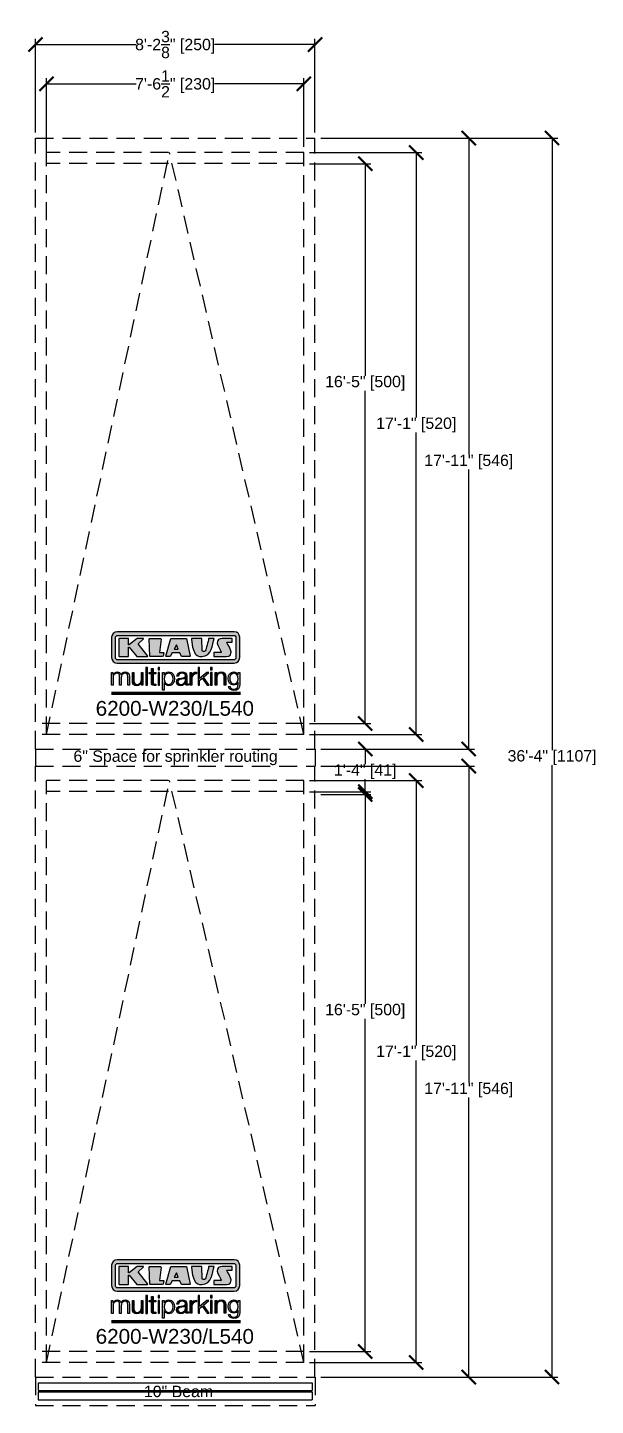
# Model space of a CAD drawing. Extents: x -210816 to 20092, y 4708 to 41486.
# Drawn here: x 17918.3 to 18118.1, y 10100.8 to 10585.7 of the extents above; entities that cross this region are included whole.
import ezdxf

# ---------------------------------------------------------------- set-up
doc = ezdxf.new("R2010")
doc.units = 0
doc.header["$MEASUREMENT"] = 0
doc.linetypes.add('DASHED', pattern=[0.2067, 0.1654, -0.0413])
doc.linetypes.add('HIDDEN', pattern=[9.525, 6.35, -3.175])
doc.layers.get('0').update_dxf_attribs({"linetype": 'CONTINUOUS'})
doc.layers.get('DEFPOINTS').update_dxf_attribs({"linetype": 'CONTINUOUS'})
for name, color, linetype in [('DIM', 6, 'CONTINUOUS'), ('KLAUS', 30, 'CONTINUOUS'), ('LOGO', 7, 'CONTINUOUS')]:
    doc.layers.add(name, color=color, linetype=linetype)
doc.styles.get("Standard").update_dxf_attribs({"font": 'arial.ttf'})
doc.dimstyles.get("Standard").update_dxf_attribs({"dimtxt": 5, "dimasz": 5, "dimexe": 2, "dimexo": 2, "dimgap": 0.09, "dimtad": 0, "dimtih": 1, "dimtoh": 1, "dimdec": 1, "dimzin": 0, "dimdsep": 46, "dimlunit": 4, "dimtxsty": 'Standard', "dimblk": 'ARCHTICK', "dimcen": -0.09, "dimadec": 0, "dimazin": 0, "dimtfac": 1, "dimtdec": 4, "dimtofl": 0, "dimtmove": 0, "dimatfit": 3, "dimldrblk": 'ARCHTICK', "dimfxl": 1, "dimtolj": 1, "dimtzin": 0, "dimarcsym": 0})

# ---------------------------------------------------------------- blocks, each defined once
blk = doc.blocks.new('_ARCHTICK')
at = {"color": 0, "linetype": 'ByBlock', "const_width": 0.15}
blk.add_lwpolyline([(-0.5, -0.5), (0.5, 0.5)], dxfattribs=at)
blk = doc.blocks.new('*D11025')
at = {"layer": 'DEFPOINTS', "color": 0}
for p in [(18015.49, 10541.68), (18015.49, 10336.93), (18055.04, 10336.93)]:
    blk.add_point(p, dxfattribs=at)
at = {"layer": 'DIM', "color": 0, "lineweight": -2}
for p, q in [((18017.49, 10541.68), (18057.04, 10541.68)), ((18055.04, 10541.68), (18055.04, 10448.48)), ((18055.04, 10336.93), (18055.04, 10443.18)), ((18017.49, 10336.93), (18057.04, 10336.93))]:
    blk.add_line(p, q, dxfattribs=at)
at = {"layer": 'DIM', "color": 0, "lineweight": -2, "xscale": 5, "yscale": 5, "zscale": 5}
for p, rotation in [((18055.04, 10541.68), 90), ((18055.04, 10336.93), 270)]:
    blk.add_blockref('_ARCHTICK', p, dxfattribs=dict(at, rotation=rotation))
at = {"layer": 'DIM', "color": 0, "insert": (18055.04, 10445.83), "char_height": 4, "attachment_point": 5}
blk.add_mtext('\\A1;17\'-1" [520]', dxfattribs=at)
blk = doc.blocks.new('*D11026')
at = {"layer": 'DEFPOINTS', "color": 0}
for p in [(18019.42, 10546.8), (18019.42, 10331.8), (18073.53, 10331.8)]:
    blk.add_point(p, dxfattribs=at)
at = {"layer": 'DIM', "color": 0, "lineweight": -2}
for p, q in [((18021.42, 10546.8), (18075.53, 10546.8)), ((18073.53, 10546.8), (18073.53, 10435.43)), ((18073.53, 10331.8), (18073.53, 10430.13)), ((18021.42, 10331.8), (18075.53, 10331.8))]:
    blk.add_line(p, q, dxfattribs=at)
at = {"layer": 'DIM', "color": 0, "lineweight": -2, "xscale": 5, "yscale": 5, "zscale": 5}
for p, rotation in [((18073.53, 10546.8), 90), ((18073.53, 10331.8), 270)]:
    blk.add_blockref('_ARCHTICK', p, dxfattribs=dict(at, rotation=rotation))
at = {"layer": 'DIM', "color": 0, "insert": (18073.53, 10432.78), "char_height": 4, "attachment_point": 5}
blk.add_mtext('\\A1;17\'-11" [546]', dxfattribs=at)
blk = doc.blocks.new('*D11027')
at = {"layer": 'DEFPOINTS', "color": 0}
for p in [(18015.49, 10537.78), (18015.49, 10340.8), (18037.09, 10340.8)]:
    blk.add_point(p, dxfattribs=at)
at = {"layer": 'DIM', "color": 0, "lineweight": -2}
for p, q in [((18017.49, 10537.78), (18039.09, 10537.78)), ((18037.09, 10537.78), (18037.09, 10463.17)), ((18037.09, 10340.8), (18037.09, 10457.86)), ((18017.49, 10340.8), (18039.09, 10340.8))]:
    blk.add_line(p, q, dxfattribs=at)
at = {"layer": 'DIM', "color": 0, "lineweight": -2, "xscale": 5, "yscale": 5, "zscale": 5}
for p, rotation in [((18037.09, 10537.78), 90), ((18037.09, 10340.8), 270)]:
    blk.add_blockref('_ARCHTICK', p, dxfattribs=dict(at, rotation=rotation))
at = {"layer": 'DIM', "color": 0, "insert": (18037.09, 10460.51), "char_height": 4, "attachment_point": 5}
blk.add_mtext('\\A1;16\'-5" [500]', dxfattribs=at)
blk = doc.blocks.new('*D11197')
at = {"layer": 'DEFPOINTS', "color": 0}
for p in [(18015.49, 10320.68), (18015.49, 10115.93), (18055.04, 10115.93)]:
    blk.add_point(p, dxfattribs=at)
at = {"layer": 'DIM', "color": 0, "lineweight": -2}
for p, q in [((18017.49, 10320.68), (18057.04, 10320.68)), ((18055.04, 10320.68), (18055.04, 10227.48)), ((18055.04, 10115.93), (18055.04, 10222.18)), ((18017.49, 10115.93), (18057.04, 10115.93))]:
    blk.add_line(p, q, dxfattribs=at)
at = {"layer": 'DIM', "color": 0, "lineweight": -2, "xscale": 5, "yscale": 5, "zscale": 5}
for p, rotation in [((18055.04, 10320.68), 90), ((18055.04, 10115.93), 270)]:
    blk.add_blockref('_ARCHTICK', p, dxfattribs=dict(at, rotation=rotation))
at = {"layer": 'DIM', "color": 0, "insert": (18055.04, 10224.83), "char_height": 4, "attachment_point": 5}
blk.add_mtext('\\A1;17\'-1" [520]', dxfattribs=at)
blk = doc.blocks.new('*D11198')
at = {"layer": 'DEFPOINTS', "color": 0}
for p in [(18019.42, 10325.8), (18019.42, 10110.8), (18073.53, 10110.8)]:
    blk.add_point(p, dxfattribs=at)
at = {"layer": 'DIM', "color": 0, "lineweight": -2}
for p, q in [((18021.42, 10325.8), (18075.53, 10325.8)), ((18073.53, 10325.8), (18073.53, 10214.43)), ((18073.53, 10110.8), (18073.53, 10209.13)), ((18021.42, 10110.8), (18075.53, 10110.8))]:
    blk.add_line(p, q, dxfattribs=at)
at = {"layer": 'DIM', "color": 0, "lineweight": -2, "xscale": 5, "yscale": 5, "zscale": 5}
for p, rotation in [((18073.53, 10325.8), 90), ((18073.53, 10110.8), 270)]:
    blk.add_blockref('_ARCHTICK', p, dxfattribs=dict(at, rotation=rotation))
at = {"layer": 'DIM', "color": 0, "insert": (18073.53, 10211.78), "char_height": 4, "attachment_point": 5}
blk.add_mtext('\\A1;17\'-11" [546]', dxfattribs=at)
blk = doc.blocks.new('*D11199')
at = {"layer": 'DEFPOINTS', "color": 0}
for p in [(18015.49, 10316.78), (18015.49, 10119.8), (18037.09, 10119.8)]:
    blk.add_point(p, dxfattribs=at)
at = {"layer": 'DIM', "color": 0, "lineweight": -2}
for p, q in [((18017.49, 10316.78), (18039.09, 10316.78)), ((18037.09, 10316.78), (18037.09, 10242.17)), ((18037.09, 10119.8), (18037.09, 10236.86)), ((18017.49, 10119.8), (18039.09, 10119.8))]:
    blk.add_line(p, q, dxfattribs=at)
at = {"layer": 'DIM', "color": 0, "lineweight": -2, "xscale": 5, "yscale": 5, "zscale": 5}
for p, rotation in [((18037.09, 10316.78), 90), ((18037.09, 10119.8), 270)]:
    blk.add_blockref('_ARCHTICK', p, dxfattribs=dict(at, rotation=rotation))
at = {"layer": 'DIM', "color": 0, "insert": (18037.09, 10239.51), "char_height": 4, "attachment_point": 5}
blk.add_mtext('\\A1;16\'-5" [500]', dxfattribs=at)
blk = doc.blocks.new('*D11233')
at = {"layer": 'DEFPOINTS', "color": 0}
for p in [(18019.42, 10546.8), (18019.42, 10110.8), (18102.84, 10110.8)]:
    blk.add_point(p, dxfattribs=at)
at = {"layer": 'DIM', "color": 0, "lineweight": -2}
for p, q in [((18021.42, 10546.8), (18104.84, 10546.8)), ((18102.84, 10546.8), (18102.84, 10331.45)), ((18102.84, 10110.8), (18102.84, 10326.15)), ((18021.42, 10110.8), (18104.84, 10110.8))]:
    blk.add_line(p, q, dxfattribs=at)
at = {"layer": 'DIM', "color": 0, "lineweight": -2, "xscale": 5, "yscale": 5, "zscale": 5}
for p, rotation in [((18102.84, 10546.8), 90), ((18102.84, 10110.8), 270)]:
    blk.add_blockref('_ARCHTICK', p, dxfattribs=dict(at, rotation=rotation))
at = {"layer": 'DIM', "color": 0, "insert": (18102.84, 10328.8), "char_height": 4, "attachment_point": 5}
blk.add_mtext('\\A1;36\'-4" [1107]', dxfattribs=at)
blk = doc.blocks.new('*D11245')
at = {"layer": 'DEFPOINTS', "color": 0}
for p in [(18019.42, 10331.8), (18019.42, 10315.8), (18037.09, 10315.8)]:
    blk.add_point(p, dxfattribs=at)
at = {"layer": 'DIM', "color": 0, "lineweight": -2}
for p, q in [((18021.42, 10331.8), (18039.09, 10331.8)), ((18037.09, 10331.8), (18037.09, 10326.45)), ((18037.09, 10315.8), (18037.09, 10321.15)), ((18021.42, 10315.8), (18039.09, 10315.8))]:
    blk.add_line(p, q, dxfattribs=at)
at = {"layer": 'DIM', "color": 0, "lineweight": -2, "xscale": 5, "yscale": 5, "zscale": 5}
for p, rotation in [((18037.09, 10331.8), 90), ((18037.09, 10315.8), 270)]:
    blk.add_blockref('_ARCHTICK', p, dxfattribs=dict(at, rotation=rotation))
at = {"layer": 'DIM', "color": 0, "insert": (18037.09, 10323.8), "char_height": 4, "attachment_point": 5}
blk.add_mtext('\\A1;1\'-4" [41]', dxfattribs=at)
blk = doc.blocks.new('KLAUS')
at = {"layer": 'LOGO'}
h = blk.add_hatch(color=8, dxfattribs=at)
h.dxf.hatch_style = 2
edge = h.paths.add_edge_path()
edge.add_spline(control_points=[(3.6, 29.09), (2.88, 29.09), (2.3, 28.51), (2.3, 27.8), (2.3, 27.8), (2.3, 16.11), (2.3, 16.11), (2.3, 15.39), (2.88, 14.81), (3.6, 14.81), (3.6, 14.81), (71.16, 14.81), (71.16, 14.81), (71.88, 14.81), (72.46, 15.39), (72.46, 16.11), (72.46, 16.11), (72.46, 27.8), (72.46, 27.8), (72.46, 28.51), (71.88, 29.09), (71.16, 29.09), (71.16, 29.09), (3.6, 29.09), (3.6, 29.09), (3.6, 29.09), (3.6, 29.09), (3.6, 29.09)], knot_values=[0, 0, 0, 0, 1, 1, 1, 2, 2, 2, 3, 3, 3, 4, 4, 4, 5, 5, 5, 6, 6, 6, 7, 7, 7, 8, 8, 8, 9, 9, 9, 9], degree=3, periodic=0)
edge = h.paths.add_edge_path()
edge.add_spline(control_points=[(3.35, 31.23), (3.35, 31.23), (71.47, 31.23), (71.47, 31.23), (73.26, 31.23), (74.71, 29.77), (74.71, 27.99), (74.71, 27.99), (74.71, 16.17), (74.71, 16.17), (74.71, 14.38), (73.26, 12.93), (71.47, 12.93), (71.47, 12.93), (3.35, 12.93), (3.35, 12.93), (1.56, 12.93), (0.11, 14.38), (0.11, 16.17), (0.11, 16.17), (0.11, 27.99), (0.11, 27.99), (0.11, 29.77), (1.56, 31.23), (3.35, 31.23), (3.35, 31.23), (3.35, 31.23), (3.35, 31.23)], knot_values=[0, 0, 0, 0, 1, 1, 1, 2, 2, 2, 3, 3, 3, 4, 4, 4, 5, 5, 5, 6, 6, 6, 7, 7, 7, 8, 8, 8, 9, 9, 9, 9], degree=3, periodic=0)
h = blk.add_hatch(color=8, dxfattribs=at)
h.dxf.hatch_style = 2
edge = h.paths.add_edge_path()
edge.add_spline(control_points=[(4.5, 27.33), (4.5, 27.33), (9.7, 27.33), (9.7, 27.33), (9.84, 27.33), (9.96, 27.22), (9.96, 27.08), (9.96, 27.08), (9.96, 23.69), (9.96, 23.69), (9.96, 23.69), (9.94, 23.64), (10.04, 23.59), (10.14, 23.53), (10.2, 23.57), (10.2, 23.57), (10.2, 23.57), (10.51, 23.75), (10.51, 23.75), (10.51, 23.75), (14.94, 27.33), (14.94, 27.33), (14.94, 27.33), (18.41, 27.33), (18.41, 27.33), (18.41, 27.33), (18.49, 27.33), (18.56, 27.2), (18.65, 27.04), (18.53, 26.91), (18.53, 26.91), (18.53, 26.91), (15.49, 24.11), (15.49, 24.11), (15.49, 24.11), (21.14, 17.06), (21.14, 17.06), (21.14, 17.06), (21.13, 16.91), (21.13, 16.91), (21.08, 16.84), (20.99, 16.82), (20.99, 16.82), (20.99, 16.82), (14.7, 16.82), (14.7, 16.82), (14.7, 16.82), (10.26, 22.17), (10.26, 22.17), (10.26, 22.17), (10.19, 22.24), (10.08, 22.21), (9.97, 22.18), (9.96, 22.11), (9.96, 22.11), (9.96, 22.11), (9.96, 17.08), (9.96, 17.08), (9.96, 16.94), (9.84, 16.82), (9.7, 16.82), (9.7, 16.82), (4.5, 16.82), (4.5, 16.82), (4.36, 16.82), (4.25, 16.94), (4.25, 17.08), (4.25, 17.08), (4.25, 27.08), (4.25, 27.08), (4.25, 27.22), (4.36, 27.33), (4.5, 27.33), (4.5, 27.33), (4.5, 27.33), (4.5, 27.33)], knot_values=[0, 0, 0, 0, 1, 1, 1, 2, 2, 2, 3, 3, 3, 4, 4, 4, 5, 5, 5, 6, 6, 6, 7, 7, 7, 8, 8, 8, 9, 9, 9, 10, 10, 10, 11, 11, 11, 12, 12, 12, 13, 13, 13, 14, 14, 14, 15, 15, 15, 16, 16, 16, 17, 17, 17, 18, 18, 18, 19, 19, 19, 20, 20, 20, 21, 21, 21, 22, 22, 22, 23, 23, 23, 24, 24, 24, 25, 25, 25, 25], degree=3, periodic=0)
h = blk.add_hatch(color=8, dxfattribs=at)
h.dxf.hatch_style = 2
h.paths.add_polyline_path([(22.42, 17.06), (21.97, 27.15), (22.24, 27.33), (28.55, 27.33), (28.86, 26.97), (28.01, 19.08), (30.26, 19.07), (30.44, 18.95), (30.08, 16.95), (29.49, 16.82), (22.6, 16.82)])
h = blk.add_hatch(color=8, dxfattribs=at)
h.paths.add_polyline_path([(36.52, 21.01), (38.93, 21.01), (37.87, 23.57)])
h.paths.add_polyline_path([(34.52, 27.33), (43.65, 27.33), (45.76, 16.94), (45.57, 16.82), (40.83, 16.82), (39.89, 18.95), (35.42, 18.95), (34.27, 16.82), (31.78, 16.82), (31.66, 17)])
h = blk.add_hatch(color=8, dxfattribs=at)
h.dxf.hatch_style = 2
edge = h.paths.add_edge_path()
edge.add_spline(control_points=[(52.69, 27.32), (52.69, 27.32), (52.88, 20.14), (52.88, 20.14), (53.01, 19.89), (53.2, 19.77), (53.43, 19.71), (53.91, 19.59), (54.43, 19.57), (54.64, 20.03), (55.23, 21.34), (56.27, 25.45), (56.6, 27.33), (56.6, 27.33), (59.77, 27.33), (59.77, 27.33), (58.77, 23.9), (58.56, 16.82), (52.63, 16.76), (48.72, 16.72), (48.01, 19.35), (47.27, 22.24), (46.89, 23.68), (46.54, 27.33), (46.54, 27.33), (46.54, 27.33), (52.69, 27.32), (52.69, 27.32), (52.69, 27.32), (52.69, 27.32), (52.69, 27.32)], knot_values=[0, 0, 0, 0, 1, 1, 1, 2, 2, 2, 3, 3, 3, 4, 4, 4, 5, 5, 5, 6, 6, 6, 7, 7, 7, 8, 8, 8, 9, 9, 9, 10, 10, 10, 10], degree=3, periodic=0)
h = blk.add_hatch(color=8, dxfattribs=at)
h.dxf.hatch_style = 2
edge = h.paths.add_edge_path()
edge.add_spline(control_points=[(64.46, 27.33), (64.46, 27.33), (70.31, 27.33), (70.31, 27.33), (70.31, 26.52), (70.31, 26.02), (70.31, 25.12), (70.31, 25.12), (67.3, 25.12), (67.3, 25.12), (67.24, 25.04), (67.25, 25.11), (67.25, 24.91), (67.25, 24.88), (69.73, 20.38), (69.73, 19.57), (69.73, 16.4), (67.22, 16.81), (65.9, 16.82), (65.9, 16.82), (59.59, 16.82), (59.59, 16.82), (59.59, 17.76), (59.59, 18.23), (59.59, 19.14), (59.59, 19.14), (63.75, 19.14), (63.75, 19.14), (63.82, 19.22), (63.81, 19.11), (63.81, 19.31), (63.81, 20.32), (61.58, 23.06), (61.58, 24.63), (61.58, 26.33), (62.83, 27.34), (64.46, 27.33), (64.46, 27.33), (64.46, 27.33), (64.46, 27.33)], knot_values=[0, 0, 0, 0, 1, 1, 1, 2, 2, 2, 3, 3, 3, 4, 4, 4, 5, 5, 5, 6, 6, 6, 7, 7, 7, 8, 8, 8, 9, 9, 9, 10, 10, 10, 11, 11, 11, 12, 12, 12, 13, 13, 13, 13], degree=3, periodic=0)
h = blk.add_hatch(color=30, dxfattribs=at)
h.dxf.hatch_style = 2
h.paths.add_polyline_path([(20.07, 0), (20.99, 0), (20.99, 10.45), (20.07, 10.45)])
h = blk.add_hatch(color=30, dxfattribs=at)
h.dxf.hatch_style = 2
edge = h.paths.add_edge_path()
edge.add_spline(control_points=[(24.22, 9.82), (24.22, 9.82), (23.3, 9.82), (23.3, 9.82), (23.3, 9.82), (23.3, 7.55), (23.3, 7.55), (23.3, 7.55), (21.98, 7.55), (21.98, 7.55), (21.98, 7.55), (21.98, 6.78), (21.98, 6.78), (21.98, 6.78), (23.3, 6.78), (23.3, 6.78), (23.3, 6.78), (23.3, 1.61), (23.3, 1.61), (23.28, 0.32), (23.71, -0.09), (24.94, -0.09), (25.22, -0.09), (25.48, -0.06), (25.76, -0.06), (25.76, -0.06), (25.76, 0.73), (25.76, 0.73), (25.5, 0.7), (25.23, 0.69), (24.97, 0.69), (24.31, 0.73), (24.22, 1.08), (24.22, 1.68), (24.22, 1.68), (24.22, 6.78), (24.22, 6.78), (24.22, 6.78), (25.76, 6.78), (25.76, 6.78), (25.76, 6.78), (25.76, 7.55), (25.76, 7.55), (25.76, 7.55), (24.22, 7.55), (24.22, 7.55), (24.22, 7.55), (24.22, 9.82), (24.22, 9.82), (24.22, 9.82), (24.22, 9.82), (24.22, 9.82)], knot_values=[0, 0, 0, 0, 1, 1, 1, 2, 2, 2, 3, 3, 3, 4, 4, 4, 5, 5, 5, 6, 6, 6, 7, 7, 7, 8, 8, 8, 9, 9, 9, 10, 10, 10, 11, 11, 11, 12, 12, 12, 13, 13, 13, 14, 14, 14, 15, 15, 15, 16, 16, 16, 17, 17, 17, 17], degree=3, periodic=0)
h = blk.add_hatch(color=30, dxfattribs=at)
h.paths.add_polyline_path([(27.1, 0), (28.03, 0), (28.03, 7.55), (27.1, 7.55)])
h.paths.add_polyline_path([(27.1, 8.98), (28.03, 8.98), (28.03, 10.45), (27.1, 10.45)])
h = blk.add_hatch(color=30, dxfattribs=at)
h.dxf.hatch_style = 2
h.paths.add_polyline_path([(50.4, 0), (51.32, 0), (51.32, 2.87), (52.82, 4.11), (55.8, 0), (56.96, 0), (53.52, 4.76), (56.74, 7.55), (55.51, 7.55), (51.32, 3.89), (51.32, 10.45), (50.4, 10.45)])
h = blk.add_hatch(color=30, dxfattribs=at)
h.paths.add_polyline_path([(57.74, 0), (58.66, 0), (58.66, 7.55), (57.74, 7.55)])
h.paths.add_polyline_path([(57.74, 8.98), (58.66, 8.98), (58.66, 10.45), (57.74, 10.45)])
h = blk.add_hatch(color=30, dxfattribs=at)
h.dxf.hatch_style = 2
edge = h.paths.add_edge_path()
edge.add_spline(control_points=[(0, 0), (0, 0), (0.92, 0), (0.92, 0), (0.92, 0), (0.92, 4.22), (0.92, 4.22), (0.94, 5.8), (1.58, 7), (3.18, 7), (4.35, 7), (4.77, 6.15), (4.76, 5.12), (4.76, 5.12), (4.76, 0), (4.76, 0), (4.76, 0), (5.68, 0), (5.68, 0), (5.68, 0), (5.68, 4.27), (5.68, 4.27), (5.68, 5.68), (6.14, 7), (7.73, 7), (9.05, 7), (9.52, 6.32), (9.52, 5.08), (9.52, 5.08), (9.52, 0), (9.52, 0), (9.52, 0), (10.44, 0), (10.44, 0), (10.44, 0), (10.44, 5.12), (10.44, 5.12), (10.44, 6.91), (9.59, 7.77), (7.94, 7.77), (6.94, 7.77), (5.99, 7.29), (5.54, 6.3), (5.26, 7.29), (4.36, 7.77), (3.37, 7.77), (2.17, 7.77), (1.38, 7.19), (0.89, 6.28), (0.89, 6.28), (0.85, 6.28), (0.85, 6.28), (0.85, 6.28), (0.85, 7.55), (0.85, 7.55), (0.85, 7.55), (0, 7.55), (0, 7.55), (0, 7.55), (0, 0), (0, 0), (0, 0), (0, 0), (0, 0)], knot_values=[0, 0, 0, 0, 1, 1, 1, 2, 2, 2, 3, 3, 3, 4, 4, 4, 5, 5, 5, 6, 6, 6, 7, 7, 7, 8, 8, 8, 9, 9, 9, 10, 10, 10, 11, 11, 11, 12, 12, 12, 13, 13, 13, 14, 14, 14, 15, 15, 15, 16, 16, 16, 17, 17, 17, 18, 18, 18, 19, 19, 19, 20, 20, 20, 21, 21, 21, 21], degree=3, periodic=0)
h = blk.add_hatch(color=30, dxfattribs=at)
h.dxf.hatch_style = 2
edge = h.paths.add_edge_path()
edge.add_spline(control_points=[(18.31, 7.55), (18.31, 7.55), (17.39, 7.55), (17.39, 7.55), (17.39, 7.55), (17.39, 3.59), (17.39, 3.59), (17.39, 2.05), (16.7, 0.56), (15.12, 0.56), (13.66, 0.56), (13.15, 1.27), (13.1, 2.64), (13.1, 2.64), (13.1, 7.55), (13.1, 7.55), (13.1, 7.55), (12.18, 7.55), (12.18, 7.55), (12.18, 7.55), (12.18, 2.65), (12.18, 2.65), (12.18, 0.89), (12.93, -0.22), (14.83, -0.22), (15.96, -0.22), (16.95, 0.35), (17.44, 1.36), (17.44, 1.36), (17.47, 1.36), (17.47, 1.36), (17.47, 1.36), (17.47, 0), (17.47, 0), (17.47, 0), (18.31, 0), (18.31, 0), (18.31, 0), (18.31, 7.55), (18.31, 7.55), (18.31, 7.55), (18.31, 7.55), (18.31, 7.55)], knot_values=[0, 0, 0, 0, 1, 1, 1, 2, 2, 2, 3, 3, 3, 4, 4, 4, 5, 5, 5, 6, 6, 6, 7, 7, 7, 8, 8, 8, 9, 9, 9, 10, 10, 10, 11, 11, 11, 12, 12, 12, 13, 13, 13, 14, 14, 14, 14], degree=3, periodic=0)
h = blk.add_hatch(color=30, dxfattribs=at)
edge = h.paths.add_edge_path()
edge.add_spline(control_points=[(35.84, 3.78), (35.84, 2.21), (35.12, 0.56), (33.37, 0.56), (31.4, 0.56), (30.72, 2.21), (30.72, 3.78), (30.72, 5.49), (31.33, 7), (33.37, 7), (35.12, 7), (35.84, 5.34), (35.84, 3.78), (35.84, 3.78), (35.84, 3.78), (35.84, 3.78)], knot_values=[0, 0, 0, 0, 1, 1, 1, 2, 2, 2, 3, 3, 3, 4, 4, 4, 5, 5, 5, 5], degree=3, periodic=0)
edge = h.paths.add_edge_path()
edge.add_spline(control_points=[(29.79, -2.8), (29.79, -2.8), (30.72, -2.8), (30.72, -2.8), (30.72, -2.8), (30.72, 1.43), (30.72, 1.43), (30.72, 1.43), (30.74, 1.43), (30.74, 1.43), (31.14, 0.35), (32.24, -0.22), (33.37, -0.22), (35.66, -0.22), (36.76, 1.64), (36.76, 3.78), (36.76, 5.91), (35.66, 7.77), (33.37, 7.77), (32.15, 7.77), (31.1, 7.14), (30.67, 6.12), (30.67, 6.12), (30.64, 6.12), (30.64, 6.12), (30.64, 6.12), (30.64, 7.55), (30.64, 7.55), (30.64, 7.55), (29.79, 7.55), (29.79, 7.55), (29.79, 7.55), (29.79, -2.8), (29.79, -2.8), (29.79, -2.8), (29.79, -2.8), (29.79, -2.8)], knot_values=[0, 0, 0, 0, 1, 1, 1, 2, 2, 2, 3, 3, 3, 4, 4, 4, 5, 5, 5, 6, 6, 6, 7, 7, 7, 8, 8, 8, 9, 9, 9, 10, 10, 10, 11, 11, 11, 12, 12, 12, 12], degree=3, periodic=0)
h = blk.add_hatch(color=30, dxfattribs=at)
edge = h.paths.add_edge_path()
edge.add_spline(control_points=[(43.03, 2.93), (43.04, 1.45), (41.8, 0.56), (40.39, 0.56), (39.53, 0.56), (38.71, 1.13), (38.71, 2.05), (38.71, 3.53), (40.66, 3.51), (42.22, 3.79), (42.47, 3.84), (42.88, 3.91), (43, 4.13), (43, 4.13), (43.03, 4.13), (43.03, 4.13), (43.03, 4.13), (43.03, 2.93), (43.03, 2.93), (43.03, 2.93), (43.03, 2.93), (43.03, 2.93)], knot_values=[0, 0, 0, 0, 1, 1, 1, 2, 2, 2, 3, 3, 3, 4, 4, 4, 5, 5, 5, 6, 6, 6, 7, 7, 7, 7], degree=3, periodic=0)
edge = h.paths.add_edge_path()
edge.add_spline(control_points=[(39.03, 5.24), (39.06, 6.47), (39.91, 7), (41.05, 7), (42.14, 7), (43.03, 6.69), (43.03, 5.45), (43.03, 4.61), (42.6, 4.51), (41.84, 4.42), (39.85, 4.19), (37.79, 4.11), (37.79, 1.99), (37.79, 0.47), (38.93, -0.22), (40.32, -0.22), (41.77, -0.22), (42.43, 0.34), (43.07, 1.32), (43.07, 1.32), (43.1, 1.32), (43.1, 1.32), (43.1, 0.53), (43.25, 0), (44.19, 0), (44.43, 0), (44.58, 0.01), (44.79, 0.06), (44.79, 0.06), (44.79, 0.83), (44.79, 0.83), (44.71, 0.81), (44.6, 0.78), (44.49, 0.78), (44.13, 0.78), (43.95, 0.98), (43.95, 1.33), (43.95, 1.33), (43.95, 5.34), (43.95, 5.34), (43.95, 7.36), (42.5, 7.77), (41.17, 7.77), (39.44, 7.77), (38.2, 7.01), (38.11, 5.24), (38.11, 5.24), (39.03, 5.24), (39.03, 5.24), (39.03, 5.24), (39.03, 5.24), (39.03, 5.24)], knot_values=[0, 0, 0, 0, 1, 1, 1, 2, 2, 2, 3, 3, 3, 4, 4, 4, 5, 5, 5, 6, 6, 6, 7, 7, 7, 8, 8, 8, 9, 9, 9, 10, 10, 10, 11, 11, 11, 12, 12, 12, 13, 13, 13, 14, 14, 14, 15, 15, 15, 16, 16, 16, 17, 17, 17, 17], degree=3, periodic=0)
h = blk.add_hatch(color=30, dxfattribs=at)
h.dxf.hatch_style = 2
edge = h.paths.add_edge_path()
edge.add_spline(control_points=[(45.79, 0), (45.79, 0), (46.71, 0), (46.71, 0), (46.71, 0), (46.71, 4.03), (46.71, 4.03), (46.71, 5.59), (47.85, 6.82), (49.52, 6.73), (49.52, 6.73), (49.52, 7.66), (49.52, 7.66), (48.16, 7.72), (47.14, 7), (46.67, 5.78), (46.67, 5.78), (46.64, 5.78), (46.64, 5.78), (46.64, 5.78), (46.64, 7.55), (46.64, 7.55), (46.64, 7.55), (45.79, 7.55), (45.79, 7.55), (45.79, 7.55), (45.79, 0), (45.79, 0), (45.79, 0), (45.79, 0), (45.79, 0)], knot_values=[0, 0, 0, 0, 1, 1, 1, 2, 2, 2, 3, 3, 3, 4, 4, 4, 5, 5, 5, 6, 6, 6, 7, 7, 7, 8, 8, 8, 9, 9, 9, 10, 10, 10, 10], degree=3, periodic=0)
h = blk.add_hatch(color=30, dxfattribs=at)
h.dxf.hatch_style = 2
edge = h.paths.add_edge_path()
edge.add_spline(control_points=[(60.41, 0), (60.41, 0), (61.33, 0), (61.33, 0), (61.33, 0), (61.33, 4.41), (61.33, 4.41), (61.36, 5.89), (62.24, 7), (63.7, 7), (65.2, 7), (65.62, 6.02), (65.62, 4.71), (65.62, 4.71), (65.62, 0), (65.62, 0), (65.62, 0), (66.54, 0), (66.54, 0), (66.54, 0), (66.54, 4.86), (66.54, 4.86), (66.54, 6.66), (65.9, 7.77), (63.78, 7.77), (62.71, 7.77), (61.7, 7.16), (61.36, 6.25), (61.36, 6.25), (61.33, 6.25), (61.33, 6.25), (61.33, 6.25), (61.33, 7.55), (61.33, 7.55), (61.33, 7.55), (60.41, 7.55), (60.41, 7.55), (60.41, 7.55), (60.41, 0), (60.41, 0), (60.41, 0), (60.41, 0), (60.41, 0)], knot_values=[0, 0, 0, 0, 1, 1, 1, 2, 2, 2, 3, 3, 3, 4, 4, 4, 5, 5, 5, 6, 6, 6, 7, 7, 7, 8, 8, 8, 9, 9, 9, 10, 10, 10, 11, 11, 11, 12, 12, 12, 13, 13, 13, 14, 14, 14, 14], degree=3, periodic=0)
h = blk.add_hatch(color=30, dxfattribs=at)
edge = h.paths.add_edge_path()
edge.add_spline(control_points=[(71.32, 0.86), (69.62, 0.86), (68.83, 2.34), (68.83, 3.86), (68.83, 5.43), (69.56, 7), (71.32, 7), (73.06, 7), (73.75, 5.34), (73.75, 3.86), (73.75, 2.33), (72.91, 0.86), (71.32, 0.86), (71.32, 0.86), (71.32, 0.86), (71.32, 0.86)], knot_values=[0, 0, 0, 0, 1, 1, 1, 2, 2, 2, 3, 3, 3, 4, 4, 4, 5, 5, 5, 5], degree=3, periodic=0)
edge = h.paths.add_edge_path()
edge.add_spline(control_points=[(74.67, 7.55), (74.67, 7.55), (73.75, 7.55), (73.75, 7.55), (73.75, 7.55), (73.75, 6.25), (73.75, 6.25), (73.75, 6.25), (73.72, 6.25), (73.72, 6.25), (73.35, 7.09), (72.41, 7.77), (71.32, 7.77), (69.13, 7.77), (67.9, 6.05), (67.9, 3.97), (67.9, 1.82), (68.9, 0.09), (71.32, 0.09), (72.4, 0.09), (73.29, 0.72), (73.72, 1.64), (73.72, 1.64), (73.75, 1.64), (73.75, 1.64), (73.75, 1.64), (73.75, 0.61), (73.75, 0.61), (73.75, -1.23), (73.01, -2.24), (71.32, -2.24), (70.29, -2.24), (69.31, -1.85), (69.1, -0.73), (69.1, -0.73), (68.18, -0.73), (68.18, -0.73), (68.31, -2.34), (69.81, -3.02), (71.32, -3.02), (73.79, -3.02), (74.65, -1.64), (74.67, 0.61), (74.67, 0.61), (74.67, 7.55), (74.67, 7.55), (74.67, 7.55), (74.67, 7.55), (74.67, 7.55)], knot_values=[0, 0, 0, 0, 1, 1, 1, 2, 2, 2, 3, 3, 3, 4, 4, 4, 5, 5, 5, 6, 6, 6, 7, 7, 7, 8, 8, 8, 9, 9, 9, 10, 10, 10, 11, 11, 11, 12, 12, 12, 13, 13, 13, 14, 14, 14, 15, 15, 15, 16, 16, 16, 16], degree=3, periodic=0)
for points in [[(22.42, 17.06), (21.97, 27.15), (22.24, 27.33), (28.55, 27.33), (28.86, 26.97), (28.01, 19.08), (30.26, 19.07), (30.44, 18.95), (30.08, 16.95), (29.49, 16.82), (22.6, 16.82), (22.42, 17.06), (22.42, 17.06)], [(34.52, 27.33), (43.65, 27.33), (45.76, 16.94), (45.57, 16.82), (40.83, 16.82), (39.89, 18.95), (35.42, 18.95), (34.27, 16.82), (31.78, 16.82), (31.66, 17), (34.52, 27.33), (34.52, 27.33)], [(36.52, 21.01), (38.93, 21.01), (37.87, 23.57), (36.52, 21.01), (36.52, 21.01)], [(20.07, 0), (20.99, 0), (20.99, 10.45), (20.07, 10.45), (20.07, 0), (20.07, 0)], [(27.1, 8.98), (28.03, 8.98), (28.03, 10.45), (27.1, 10.45), (27.1, 8.98), (27.1, 8.98)], [(50.4, 0), (51.32, 0), (51.32, 2.87), (52.82, 4.11), (55.8, 0), (56.96, 0), (53.52, 4.76), (56.74, 7.55), (55.51, 7.55), (51.32, 3.89), (51.32, 10.45), (50.4, 10.45), (50.4, 0), (50.4, 0)], [(57.74, 8.98), (58.66, 8.98), (58.66, 10.45), (57.74, 10.45), (57.74, 8.98), (57.74, 8.98)], [(27.1, 0), (28.03, 0), (28.03, 7.55), (27.1, 7.55), (27.1, 0), (27.1, 0)], [(57.74, 0), (58.66, 0), (58.66, 7.55), (57.74, 7.55), (57.74, 0), (57.74, 0)]]:
    blk.add_lwpolyline(points, dxfattribs=at)
for points, knots in [([(3.35, 31.23), (3.35, 31.23), (71.47, 31.23), (71.47, 31.23), (73.26, 31.23), (74.71, 29.77), (74.71, 27.99), (74.71, 27.99), (74.71, 16.17), (74.71, 16.17), (74.71, 14.38), (73.26, 12.93), (71.47, 12.93), (71.47, 12.93), (3.35, 12.93), (3.35, 12.93), (1.56, 12.93), (0.11, 14.38), (0.11, 16.17), (0.11, 16.17), (0.11, 27.99), (0.11, 27.99), (0.11, 29.77), (1.56, 31.23), (3.35, 31.23), (3.35, 31.23), (3.35, 31.23), (3.35, 31.23)], [0, 0, 0, 0, 1, 1, 1, 2, 2, 2, 3, 3, 3, 4, 4, 4, 5, 5, 5, 6, 6, 6, 7, 7, 7, 8, 8, 8, 9, 9, 9, 9]), ([(3.6, 29.09), (2.88, 29.09), (2.3, 28.51), (2.3, 27.8), (2.3, 27.8), (2.3, 16.11), (2.3, 16.11), (2.3, 15.39), (2.88, 14.81), (3.6, 14.81), (3.6, 14.81), (71.16, 14.81), (71.16, 14.81), (71.88, 14.81), (72.46, 15.39), (72.46, 16.11), (72.46, 16.11), (72.46, 27.8), (72.46, 27.8), (72.46, 28.51), (71.88, 29.09), (71.16, 29.09), (71.16, 29.09), (3.6, 29.09), (3.6, 29.09), (3.6, 29.09), (3.6, 29.09), (3.6, 29.09)], [0, 0, 0, 0, 1, 1, 1, 2, 2, 2, 3, 3, 3, 4, 4, 4, 5, 5, 5, 6, 6, 6, 7, 7, 7, 8, 8, 8, 9, 9, 9, 9]), ([(4.5, 27.33), (4.5, 27.33), (9.7, 27.33), (9.7, 27.33), (9.84, 27.33), (9.96, 27.22), (9.96, 27.08), (9.96, 27.08), (9.96, 23.69), (9.96, 23.69), (9.96, 23.69), (9.94, 23.64), (10.04, 23.59), (10.14, 23.53), (10.2, 23.57), (10.2, 23.57), (10.2, 23.57), (10.51, 23.75), (10.51, 23.75), (10.51, 23.75), (14.94, 27.33), (14.94, 27.33), (14.94, 27.33), (18.41, 27.33), (18.41, 27.33), (18.41, 27.33), (18.49, 27.33), (18.56, 27.2), (18.65, 27.04), (18.53, 26.91), (18.53, 26.91), (18.53, 26.91), (15.49, 24.11), (15.49, 24.11), (15.49, 24.11), (21.14, 17.06), (21.14, 17.06), (21.14, 17.06), (21.13, 16.91), (21.13, 16.91), (21.08, 16.84), (20.99, 16.82), (20.99, 16.82), (20.99, 16.82), (14.7, 16.82), (14.7, 16.82), (14.7, 16.82), (10.26, 22.17), (10.26, 22.17), (10.26, 22.17), (10.19, 22.24), (10.08, 22.21), (9.97, 22.18), (9.96, 22.11), (9.96, 22.11), (9.96, 22.11), (9.96, 17.08), (9.96, 17.08), (9.96, 16.94), (9.84, 16.82), (9.7, 16.82), (9.7, 16.82), (4.5, 16.82), (4.5, 16.82), (4.36, 16.82), (4.25, 16.94), (4.25, 17.08), (4.25, 17.08), (4.25, 27.08), (4.25, 27.08), (4.25, 27.22), (4.36, 27.33), (4.5, 27.33), (4.5, 27.33), (4.5, 27.33), (4.5, 27.33)], [0, 0, 0, 0, 1, 1, 1, 2, 2, 2, 3, 3, 3, 4, 4, 4, 5, 5, 5, 6, 6, 6, 7, 7, 7, 8, 8, 8, 9, 9, 9, 10, 10, 10, 11, 11, 11, 12, 12, 12, 13, 13, 13, 14, 14, 14, 15, 15, 15, 16, 16, 16, 17, 17, 17, 18, 18, 18, 19, 19, 19, 20, 20, 20, 21, 21, 21, 22, 22, 22, 23, 23, 23, 24, 24, 24, 25, 25, 25, 25]), ([(52.69, 27.32), (52.69, 27.32), (52.88, 20.14), (52.88, 20.14), (53.01, 19.89), (53.2, 19.77), (53.43, 19.71), (53.91, 19.59), (54.43, 19.57), (54.64, 20.03), (55.23, 21.34), (56.27, 25.45), (56.6, 27.33), (56.6, 27.33), (59.77, 27.33), (59.77, 27.33), (58.77, 23.9), (58.56, 16.82), (52.63, 16.76), (48.72, 16.72), (48.01, 19.35), (47.27, 22.24), (46.89, 23.68), (46.54, 27.33), (46.54, 27.33), (46.54, 27.33), (52.69, 27.32), (52.69, 27.32), (52.69, 27.32), (52.69, 27.32), (52.69, 27.32)], [0, 0, 0, 0, 1, 1, 1, 2, 2, 2, 3, 3, 3, 4, 4, 4, 5, 5, 5, 6, 6, 6, 7, 7, 7, 8, 8, 8, 9, 9, 9, 10, 10, 10, 10]), ([(64.46, 27.33), (64.46, 27.33), (70.31, 27.33), (70.31, 27.33), (70.31, 26.52), (70.31, 26.02), (70.31, 25.12), (70.31, 25.12), (67.3, 25.12), (67.3, 25.12), (67.24, 25.04), (67.25, 25.11), (67.25, 24.91), (67.25, 24.88), (69.73, 20.38), (69.73, 19.57), (69.73, 16.4), (67.22, 16.81), (65.9, 16.82), (65.9, 16.82), (59.59, 16.82), (59.59, 16.82), (59.59, 17.76), (59.59, 18.23), (59.59, 19.14), (59.59, 19.14), (63.75, 19.14), (63.75, 19.14), (63.82, 19.22), (63.81, 19.11), (63.81, 19.31), (63.81, 20.32), (61.58, 23.06), (61.58, 24.63), (61.58, 26.33), (62.83, 27.34), (64.46, 27.33), (64.46, 27.33), (64.46, 27.33), (64.46, 27.33)], [0, 0, 0, 0, 1, 1, 1, 2, 2, 2, 3, 3, 3, 4, 4, 4, 5, 5, 5, 6, 6, 6, 7, 7, 7, 8, 8, 8, 9, 9, 9, 10, 10, 10, 11, 11, 11, 12, 12, 12, 13, 13, 13, 13]), ([(24.22, 9.82), (24.22, 9.82), (23.3, 9.82), (23.3, 9.82), (23.3, 9.82), (23.3, 7.55), (23.3, 7.55), (23.3, 7.55), (21.98, 7.55), (21.98, 7.55), (21.98, 7.55), (21.98, 6.78), (21.98, 6.78), (21.98, 6.78), (23.3, 6.78), (23.3, 6.78), (23.3, 6.78), (23.3, 1.61), (23.3, 1.61), (23.28, 0.32), (23.71, -0.09), (24.94, -0.09), (25.22, -0.09), (25.48, -0.06), (25.76, -0.06), (25.76, -0.06), (25.76, 0.73), (25.76, 0.73), (25.5, 0.7), (25.23, 0.69), (24.97, 0.69), (24.31, 0.73), (24.22, 1.08), (24.22, 1.68), (24.22, 1.68), (24.22, 6.78), (24.22, 6.78), (24.22, 6.78), (25.76, 6.78), (25.76, 6.78), (25.76, 6.78), (25.76, 7.55), (25.76, 7.55), (25.76, 7.55), (24.22, 7.55), (24.22, 7.55), (24.22, 7.55), (24.22, 9.82), (24.22, 9.82), (24.22, 9.82), (24.22, 9.82), (24.22, 9.82)], [0, 0, 0, 0, 1, 1, 1, 2, 2, 2, 3, 3, 3, 4, 4, 4, 5, 5, 5, 6, 6, 6, 7, 7, 7, 8, 8, 8, 9, 9, 9, 10, 10, 10, 11, 11, 11, 12, 12, 12, 13, 13, 13, 14, 14, 14, 15, 15, 15, 16, 16, 16, 17, 17, 17, 17]), ([(0, 0), (0, 0), (0.92, 0), (0.92, 0), (0.92, 0), (0.92, 4.22), (0.92, 4.22), (0.94, 5.8), (1.58, 7), (3.18, 7), (4.35, 7), (4.77, 6.15), (4.76, 5.12), (4.76, 5.12), (4.76, 0), (4.76, 0), (4.76, 0), (5.68, 0), (5.68, 0), (5.68, 0), (5.68, 4.27), (5.68, 4.27), (5.68, 5.68), (6.14, 7), (7.73, 7), (9.05, 7), (9.52, 6.32), (9.52, 5.08), (9.52, 5.08), (9.52, 0), (9.52, 0), (9.52, 0), (10.44, 0), (10.44, 0), (10.44, 0), (10.44, 5.12), (10.44, 5.12), (10.44, 6.91), (9.59, 7.77), (7.94, 7.77), (6.94, 7.77), (5.99, 7.29), (5.54, 6.3), (5.26, 7.29), (4.36, 7.77), (3.37, 7.77), (2.17, 7.77), (1.38, 7.19), (0.89, 6.28), (0.89, 6.28), (0.85, 6.28), (0.85, 6.28), (0.85, 6.28), (0.85, 7.55), (0.85, 7.55), (0.85, 7.55), (0, 7.55), (0, 7.55), (0, 7.55), (0, 0), (0, 0), (0, 0), (0, 0), (0, 0)], [0, 0, 0, 0, 1, 1, 1, 2, 2, 2, 3, 3, 3, 4, 4, 4, 5, 5, 5, 6, 6, 6, 7, 7, 7, 8, 8, 8, 9, 9, 9, 10, 10, 10, 11, 11, 11, 12, 12, 12, 13, 13, 13, 14, 14, 14, 15, 15, 15, 16, 16, 16, 17, 17, 17, 18, 18, 18, 19, 19, 19, 20, 20, 20, 21, 21, 21, 21]), ([(18.31, 7.55), (18.31, 7.55), (17.39, 7.55), (17.39, 7.55), (17.39, 7.55), (17.39, 3.59), (17.39, 3.59), (17.39, 2.05), (16.7, 0.56), (15.12, 0.56), (13.66, 0.56), (13.15, 1.27), (13.1, 2.64), (13.1, 2.64), (13.1, 7.55), (13.1, 7.55), (13.1, 7.55), (12.18, 7.55), (12.18, 7.55), (12.18, 7.55), (12.18, 2.65), (12.18, 2.65), (12.18, 0.89), (12.93, -0.22), (14.83, -0.22), (15.96, -0.22), (16.95, 0.35), (17.44, 1.36), (17.44, 1.36), (17.47, 1.36), (17.47, 1.36), (17.47, 1.36), (17.47, 0), (17.47, 0), (17.47, 0), (18.31, 0), (18.31, 0), (18.31, 0), (18.31, 7.55), (18.31, 7.55), (18.31, 7.55), (18.31, 7.55), (18.31, 7.55)], [0, 0, 0, 0, 1, 1, 1, 2, 2, 2, 3, 3, 3, 4, 4, 4, 5, 5, 5, 6, 6, 6, 7, 7, 7, 8, 8, 8, 9, 9, 9, 10, 10, 10, 11, 11, 11, 12, 12, 12, 13, 13, 13, 14, 14, 14, 14]), ([(29.79, -2.8), (29.79, -2.8), (30.72, -2.8), (30.72, -2.8), (30.72, -2.8), (30.72, 1.43), (30.72, 1.43), (30.72, 1.43), (30.74, 1.43), (30.74, 1.43), (31.14, 0.35), (32.24, -0.22), (33.37, -0.22), (35.66, -0.22), (36.76, 1.64), (36.76, 3.78), (36.76, 5.91), (35.66, 7.77), (33.37, 7.77), (32.15, 7.77), (31.1, 7.14), (30.67, 6.12), (30.67, 6.12), (30.64, 6.12), (30.64, 6.12), (30.64, 6.12), (30.64, 7.55), (30.64, 7.55), (30.64, 7.55), (29.79, 7.55), (29.79, 7.55), (29.79, 7.55), (29.79, -2.8), (29.79, -2.8), (29.79, -2.8), (29.79, -2.8), (29.79, -2.8)], [0, 0, 0, 0, 1, 1, 1, 2, 2, 2, 3, 3, 3, 4, 4, 4, 5, 5, 5, 6, 6, 6, 7, 7, 7, 8, 8, 8, 9, 9, 9, 10, 10, 10, 11, 11, 11, 12, 12, 12, 12]), ([(35.84, 3.78), (35.84, 2.21), (35.12, 0.56), (33.37, 0.56), (31.4, 0.56), (30.72, 2.21), (30.72, 3.78), (30.72, 5.49), (31.33, 7), (33.37, 7), (35.12, 7), (35.84, 5.34), (35.84, 3.78), (35.84, 3.78), (35.84, 3.78), (35.84, 3.78)], [0, 0, 0, 0, 1, 1, 1, 2, 2, 2, 3, 3, 3, 4, 4, 4, 5, 5, 5, 5]), ([(39.03, 5.24), (39.06, 6.47), (39.91, 7), (41.05, 7), (42.14, 7), (43.03, 6.69), (43.03, 5.45), (43.03, 4.61), (42.6, 4.51), (41.84, 4.42), (39.85, 4.19), (37.79, 4.11), (37.79, 1.99), (37.79, 0.47), (38.93, -0.22), (40.32, -0.22), (41.77, -0.22), (42.43, 0.34), (43.07, 1.32), (43.07, 1.32), (43.1, 1.32), (43.1, 1.32), (43.1, 0.53), (43.25, 0), (44.19, 0), (44.43, 0), (44.58, 0.01), (44.79, 0.06), (44.79, 0.06), (44.79, 0.83), (44.79, 0.83), (44.71, 0.81), (44.6, 0.78), (44.49, 0.78), (44.13, 0.78), (43.95, 0.98), (43.95, 1.33), (43.95, 1.33), (43.95, 5.34), (43.95, 5.34), (43.95, 7.36), (42.5, 7.77), (41.17, 7.77), (39.44, 7.77), (38.2, 7.01), (38.11, 5.24), (38.11, 5.24), (39.03, 5.24), (39.03, 5.24), (39.03, 5.24), (39.03, 5.24), (39.03, 5.24)], [0, 0, 0, 0, 1, 1, 1, 2, 2, 2, 3, 3, 3, 4, 4, 4, 5, 5, 5, 6, 6, 6, 7, 7, 7, 8, 8, 8, 9, 9, 9, 10, 10, 10, 11, 11, 11, 12, 12, 12, 13, 13, 13, 14, 14, 14, 15, 15, 15, 16, 16, 16, 17, 17, 17, 17]), ([(43.03, 2.93), (43.04, 1.45), (41.8, 0.56), (40.39, 0.56), (39.53, 0.56), (38.71, 1.13), (38.71, 2.05), (38.71, 3.53), (40.66, 3.51), (42.22, 3.79), (42.47, 3.84), (42.88, 3.91), (43, 4.13), (43, 4.13), (43.03, 4.13), (43.03, 4.13), (43.03, 4.13), (43.03, 2.93), (43.03, 2.93), (43.03, 2.93), (43.03, 2.93), (43.03, 2.93)], [0, 0, 0, 0, 1, 1, 1, 2, 2, 2, 3, 3, 3, 4, 4, 4, 5, 5, 5, 6, 6, 6, 7, 7, 7, 7]), ([(45.79, 0), (45.79, 0), (46.71, 0), (46.71, 0), (46.71, 0), (46.71, 4.03), (46.71, 4.03), (46.71, 5.59), (47.85, 6.82), (49.52, 6.73), (49.52, 6.73), (49.52, 7.66), (49.52, 7.66), (48.16, 7.72), (47.14, 7), (46.67, 5.78), (46.67, 5.78), (46.64, 5.78), (46.64, 5.78), (46.64, 5.78), (46.64, 7.55), (46.64, 7.55), (46.64, 7.55), (45.79, 7.55), (45.79, 7.55), (45.79, 7.55), (45.79, 0), (45.79, 0), (45.79, 0), (45.79, 0), (45.79, 0)], [0, 0, 0, 0, 1, 1, 1, 2, 2, 2, 3, 3, 3, 4, 4, 4, 5, 5, 5, 6, 6, 6, 7, 7, 7, 8, 8, 8, 9, 9, 9, 10, 10, 10, 10]), ([(60.41, 0), (60.41, 0), (61.33, 0), (61.33, 0), (61.33, 0), (61.33, 4.41), (61.33, 4.41), (61.36, 5.89), (62.24, 7), (63.7, 7), (65.2, 7), (65.62, 6.02), (65.62, 4.71), (65.62, 4.71), (65.62, 0), (65.62, 0), (65.62, 0), (66.54, 0), (66.54, 0), (66.54, 0), (66.54, 4.86), (66.54, 4.86), (66.54, 6.66), (65.9, 7.77), (63.78, 7.77), (62.71, 7.77), (61.7, 7.16), (61.36, 6.25), (61.36, 6.25), (61.33, 6.25), (61.33, 6.25), (61.33, 6.25), (61.33, 7.55), (61.33, 7.55), (61.33, 7.55), (60.41, 7.55), (60.41, 7.55), (60.41, 7.55), (60.41, 0), (60.41, 0), (60.41, 0), (60.41, 0), (60.41, 0)], [0, 0, 0, 0, 1, 1, 1, 2, 2, 2, 3, 3, 3, 4, 4, 4, 5, 5, 5, 6, 6, 6, 7, 7, 7, 8, 8, 8, 9, 9, 9, 10, 10, 10, 11, 11, 11, 12, 12, 12, 13, 13, 13, 14, 14, 14, 14]), ([(74.67, 7.55), (74.67, 7.55), (73.75, 7.55), (73.75, 7.55), (73.75, 7.55), (73.75, 6.25), (73.75, 6.25), (73.75, 6.25), (73.72, 6.25), (73.72, 6.25), (73.35, 7.09), (72.41, 7.77), (71.32, 7.77), (69.13, 7.77), (67.9, 6.05), (67.9, 3.97), (67.9, 1.82), (68.9, 0.09), (71.32, 0.09), (72.4, 0.09), (73.29, 0.72), (73.72, 1.64), (73.72, 1.64), (73.75, 1.64), (73.75, 1.64), (73.75, 1.64), (73.75, 0.61), (73.75, 0.61), (73.75, -1.23), (73.01, -2.24), (71.32, -2.24), (70.29, -2.24), (69.31, -1.85), (69.1, -0.73), (69.1, -0.73), (68.18, -0.73), (68.18, -0.73), (68.31, -2.34), (69.81, -3.02), (71.32, -3.02), (73.79, -3.02), (74.65, -1.64), (74.67, 0.61), (74.67, 0.61), (74.67, 7.55), (74.67, 7.55), (74.67, 7.55), (74.67, 7.55), (74.67, 7.55)], [0, 0, 0, 0, 1, 1, 1, 2, 2, 2, 3, 3, 3, 4, 4, 4, 5, 5, 5, 6, 6, 6, 7, 7, 7, 8, 8, 8, 9, 9, 9, 10, 10, 10, 11, 11, 11, 12, 12, 12, 13, 13, 13, 14, 14, 14, 15, 15, 15, 16, 16, 16, 16]), ([(71.32, 0.86), (69.62, 0.86), (68.83, 2.34), (68.83, 3.86), (68.83, 5.43), (69.56, 7), (71.32, 7), (73.06, 7), (73.75, 5.34), (73.75, 3.86), (73.75, 2.33), (72.91, 0.86), (71.32, 0.86), (71.32, 0.86), (71.32, 0.86), (71.32, 0.86)], [0, 0, 0, 0, 1, 1, 1, 2, 2, 2, 3, 3, 3, 4, 4, 4, 5, 5, 5, 5])]:
    blk.add_open_spline(points, degree=3, knots=knots, dxfattribs=at)
blk = doc.blocks.new('A$C16491')
at = {"layer": 'KLAUS', "color": 4, "linetype": 'HIDDEN'}
for p, q in [((0.06, 215), (98.43, 215)), ((94.5, 206), (3.99, 206)), ((94.5, 9), (0, 9)), ((0.06, 0), (98.43, 0))]:
    blk.add_line(p, q, dxfattribs=at)
at = {"layer": 'KLAUS', "linetype": 'HIDDEN'}
for p, q in [((0.06, 0), (0.06, 215)), ((98.43, 0), (98.43, 215)), ((3.99, 5.12), (3.99, 209.88)), ((94.5, 209.88), (3.99, 209.88)), ((3.99, 5.12), (47.25, 209.88)), ((94.5, 5.12), (47.25, 209.88)), ((94.5, 5.12), (94.5, 209.88)), ((94.5, 5.12), (0.06, 5.12))]:
    blk.add_line(p, q, dxfattribs=at)
at = {"layer": 'KLAUS', "lineweight": 200}
blk.add_line((72.19, 19.48), (26.82, 19.48), dxfattribs=at)
at = {"layer": 'KLAUS', "linetype": 'DASHED', "xscale": 0.6042342747489289, "yscale": 0.6042342747559075, "zscale": 0.604234274745576, "rotation": 0.01107024451872799}
blk.add_blockref('KLAUS', (26.82, 22.41), dxfattribs=at)
at = {"layer": 'KLAUS', "linetype": 'DASHED'}
blk.add_text('6200-W230/L540', height=5.1969, dxfattribs=at).set_placement((21.26, 11.71))
blk = doc.blocks.new('A$C31028')
at = {"layer": 'KLAUS', "color": 5, "linetype": 'HIDDEN'}
for p, q in [((0, 6), (98.38, 6)), ((0, 6), (0, 0)), ((98.38, 6), (98.38, 0)), ((0, 0), (98.38, 0))]:
    blk.add_line(p, q, dxfattribs=at)
at = {"layer": 'KLAUS', "color": 5, "linetype": 'DASHED'}
blk.add_text('6" Space for sprinkler routing', height=4, dxfattribs=at).set_placement((13.38, 1.49))
blk = doc.blocks.new('*D12215')
at = {"layer": 'DEFPOINTS', "color": 0}
for p in [(18019.42, 10579.71), (17921.05, 10546.8), (18019.42, 10546.8)]:
    blk.add_point(p, dxfattribs=at)
at = {"layer": 'DIM', "color": 0, "lineweight": -2}
for p, q in [((17921.05, 10548.8), (17921.05, 10581.71)), ((18019.42, 10548.8), (18019.42, 10581.71)), ((17921.05, 10579.71), (17956.46, 10579.71)), ((18019.42, 10579.71), (17984.01, 10579.71))]:
    blk.add_line(p, q, dxfattribs=at)
at = {"layer": 'DIM', "color": 0, "lineweight": -2, "xscale": 5, "yscale": 5, "zscale": 5, "rotation": 180}
blk.add_blockref('_ARCHTICK', (17921.05, 10579.71), dxfattribs=at)
at = {"layer": 'DIM', "color": 0, "lineweight": -2, "xscale": 5, "yscale": 5, "zscale": 5}
blk.add_blockref('_ARCHTICK', (18019.42, 10579.71), dxfattribs=at)
at = {"layer": 'DIM', "color": 0, "insert": (17970.23, 10579.71), "char_height": 4, "attachment_point": 5}
blk.add_mtext('\\A1;8\'-2{\\H1.000000x;\\S3/8;}" [250]', dxfattribs=at)
blk = doc.blocks.new('*D12216')
at = {"layer": 'DEFPOINTS', "color": 0}
for p in [(18015.49, 10565.87), (18015.49, 10541.68), (17924.98, 10539.68)]:
    blk.add_point(p, dxfattribs=at)
at = {"layer": 'DIM', "color": 0, "lineweight": -2}
for p, q in [((17924.98, 10541.68), (17924.98, 10567.87)), ((17924.98, 10565.87), (17956.44, 10565.87)), ((18015.49, 10565.87), (17984.02, 10565.87)), ((18015.49, 10543.68), (18015.49, 10567.87))]:
    blk.add_line(p, q, dxfattribs=at)
at = {"layer": 'DIM', "color": 0, "lineweight": -2, "xscale": 5, "yscale": 5, "zscale": 5, "rotation": 180}
blk.add_blockref('_ARCHTICK', (17924.98, 10565.87), dxfattribs=at)
at = {"layer": 'DIM', "color": 0, "lineweight": -2, "xscale": 5, "yscale": 5, "zscale": 5}
blk.add_blockref('_ARCHTICK', (18015.49, 10565.87), dxfattribs=at)
at = {"layer": 'DIM', "color": 0, "insert": (17970.23, 10565.87), "char_height": 4, "attachment_point": 5}
blk.add_mtext('\\A1;7\'-6{\\H1.000000x;\\S1/2;}" [230]', dxfattribs=at)
blk = doc.blocks.new('A$C25778')
at = {"layer": 'KLAUS', "color": 5, "linetype": 'HIDDEN'}
for p, q in [((0, 10), (98.38, 10)), ((0, 10), (0, 0)), ((98.38, 10), (98.38, 0)), ((0, 0), (98.38, 0))]:
    blk.add_line(p, q, dxfattribs=at)
at = {"layer": 'KLAUS'}
for p, q in [((1, 8), (97.38, 8)), ((1, 8), (1, 5.25)), ((1, 5.25), (97.38, 5.25)), ((97.38, 8), (97.38, 5.25)), ((1, 4.75), (97.38, 4.75)), ((1, 4.75), (1, 2)), ((1, 2), (97.38, 2)), ((97.38, 4.75), (97.38, 2))]:
    blk.add_line(p, q, dxfattribs=at)
at = {"layer": 'DIM', "linetype": 'DASHED'}
blk.add_text('10" Beam', height=4, dxfattribs=at).set_placement((38.18, 2.93))

msp = doc.modelspace()

# ---------------------------------------------------------------- block references
at = {"layer": 'DIM'}
for name, p in [('A$C16491', (17920.9895, 10331.8002)), ('A$C31028', (17921.0456, 10325.8002)), ('A$C16491', (17920.9895, 10110.8002)), ('A$C25778', (17921.0456, 10100.8002))]:
    msp.add_blockref(name, p, dxfattribs=at)

# ---------------------------------------------------------------- dimensions: what is measured, and where the dimension line sits
for base, p1, p2, override, picture, middle in [((18019.4206, 10579.7128), (17921.0456, 10546.8002), (18019.4206, 10546.8002), {"dimtxt": 4, "dimdec": 3}, '*D12215', (17970.2331, 10579.7128)), ((18015.4895, 10565.87), (17924.9767, 10539.6752), (18015.4895, 10541.6752), {"dimtxt": 4}, '*D12216', (17970.2331, 10565.87))]:
    dim = msp.add_linear_dim(base=base, p1=p1, p2=p2, dimstyle='Standard', override=override, dxfattribs=at)
    dim.commit()
    dim.dimension.update_dxf_attribs({"geometry": picture, "text_midpoint": middle})
for base, p1, p2, picture, middle in [((18073.5284, 10331.8002), (18019.4206, 10546.8002), (18019.4206, 10331.8002), '*D11026', (18073.5284, 10432.781)), ((18055.0395256687, 10336.9251514134), (18015.4894860817, 10541.6751514134), (18015.4894860817, 10336.9251514134), '*D11025', (18055.0395256687, 10445.8319863232)), ((18037.0944, 10340.8002), (18015.4895, 10537.7752), (18015.4895, 10340.8002), '*D11027', (18037.0944, 10460.5143)), ((18073.5284, 10110.8002), (18019.4206, 10325.8002), (18019.4206, 10110.8002), '*D11198', (18073.5284, 10211.781)), ((18055.0395256687, 10115.9251514134), (18015.4894860817, 10320.6751514134), (18015.4894860817, 10115.9251514134), '*D11197', (18055.0395256687, 10224.8319863232)), ((18037.0944, 10119.8002), (18015.4895, 10316.7752), (18015.4895, 10119.8002), '*D11199', (18037.0944, 10239.5143))]:
    dim = msp.add_linear_dim(base=base, p1=p1, p2=p2, angle=90, dimstyle='Standard', override={"dimtxt": 4}, dxfattribs=at)
    dim.commit()
    dim.dimension.update_dxf_attribs({"geometry": picture, "text_midpoint": middle, "dimtype": 160})
dim = msp.add_linear_dim(base=(18102.8382, 10110.8002), p1=(18019.4206, 10546.8002), p2=(18019.4206, 10110.8002), angle=90, dimstyle='Standard', override={"dimtxt": 4}, dxfattribs=at)
dim.commit()
dim.dimension.update_dxf_attribs({"geometry": '*D11233', "text_midpoint": (18102.8382, 10328.8002)})
dim = msp.add_aligned_dim(p1=(18019.4206, 10331.8002), p2=(18019.4206, 10315.8002), distance=17.6739, dimstyle='Standard', override={"dimtxt": 4}, dxfattribs=at)
dim.commit()
dim.dimension.update_dxf_attribs({"geometry": '*D11245', "text_midpoint": (18037.0944, 10323.8002)})

doc.saveas('drawing.dxf')
